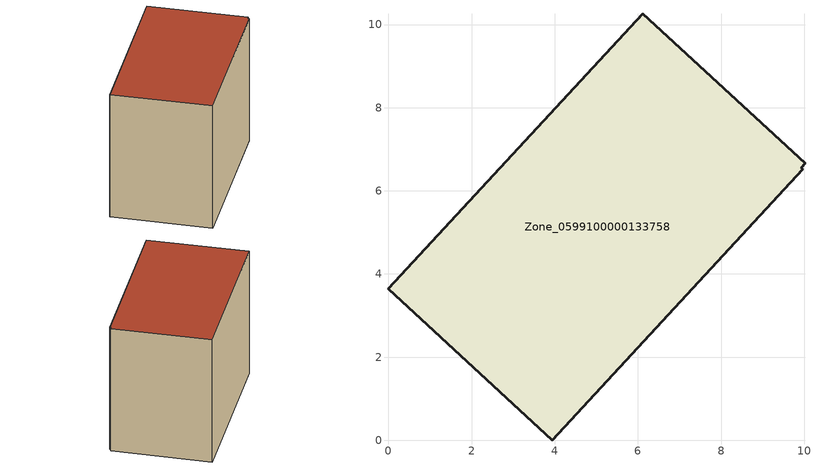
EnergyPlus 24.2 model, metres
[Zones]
Zone_0599100000133758
 floor ground (C_G): 0,3.64 6.11,10.26 10.02,6.66 9.92,6.56 9.97,6.52 3.94,0 z0
 wall outside (C_F): 6.11,10.26 0,3.64 3.94,0 9.97,6.52 9.92,6.56 10.02,6.66 6.11,10.26 z0:7.26
 roof outside (C_R): 0,3.64 3.94,0 9.97,6.52 9.92,6.56 10.02,6.66 6.11,10.26 z7.26
[BUILDING]
Pand.0599100000133758: North Axis=0; Terrain=City; Loads Convergence Tolerance Value=0.04; Temperature Convergence Tolerance Value=0.4; Solar Distribution=FullExterior; Maximum Number of Warmup Days=25; Minimum Number of Warmup Days=1
[Site:Location]
Rotterdam.The.Hague.AP_ZH_NLD Design_Conditions: Latitude=51.96; Longitude=4.45; Time Zone=1; Elevation=-4.5
[SITE:GROUNDTEMPERATURE:BUILDINGSURFACE]
18, 18, 18, 18, 18, 18, 18, 18, 18, 18, 18, 18
[MATERIAL] Thermal Absorptance=0.9; Solar Absorptance=0.7; Visible Absorptance=0.7
Name | Roughness | Thickness | Conductivity | Density | Specific Heat
G.TC.1975-1991 | MediumSmooth | 0.15 | 0.288461 | 540 | 1210
F.TC.1975-1991 | Rough | 0.3 | 0.230769 | 1920 | 840
R.TC.1975-1991 | MediumRough | 0.2 | 0.153846 | 1500 | 1000
[CONSTRUCTION]
C_G: G.TC.1975-1991
C_F: F.TC.1975-1991
C_R: R.TC.1975-1991
[ZONE]
Zone_0599100000133758: Type=1; Multiplier=1; Ceiling Height=Autocalculate; Volume=Autocalculate; Floor Area=autocalculate; Part of Total Floor Area=Yes
[ZONEINFILTRATION:DESIGNFLOWRATE]
Infil_Zone_0599100000133758: Zone or ZoneList or Space or SpaceList=Zone_0599100000133758; Schedule=AlwaysOn; Design Flow Rate Calculation Method=Flow/Area; Flow Rate per Floor Area=0.003; Constant Term Coefficient=1; Temperature Term Coefficient=0; Velocity Term Coefficient=0; Velocity Squared Term Coefficient=0
[HVACTEMPLATE:ZONE:IDEALLOADSAIRSYSTEM]
Zone_0599100000133758: Maximum Heating Supply Air Temperature=50; Minimum Cooling Supply Air Temperature=13; Maximum Heating Supply Air Humidity Ratio=0.0156; Minimum Cooling Supply Air Humidity Ratio=0.0077; Heating Limit=NoLimit; Cooling Limit=NoLimit; Dehumidification Control Type=ConstantSensibleHeatRatio; Cooling Sensible Heat Ratio=0.7; Dehumidification Setpoint=60; Humidification Control Type=None; Humidification Setpoint=30; Outdoor Air Method=None; Outdoor Air Flow Rate per Person=0.00944; Outdoor Air Flow Rate per Zone Floor Area=0; Outdoor Air Flow Rate per Zone=0; Demand Controlled Ventilation Type=None; Outdoor Air Economizer Type=NoEconomizer; Heat Recovery Type=None; Sensible Heat Recovery Effectiveness=0.7; Latent Heat Recovery Effectiveness=0.65
[ZONECONTROL:THERMOSTAT]
ThermostatControl_Zone_0599100000133758: Zone or ZoneList=Zone_0599100000133758; Control Type Schedule=DualSetpointControlType; Control 1=Thermostat_Zone_0599100000133758; Temperature Difference Between Cutout And Setpoint=0
[THERMOSTATSETPOINT:DUALSETPOINT]
Thermostat_Zone_0599100000133758: Heating Setpoint Temperature Schedule=HeatingSetpoint_Zone_0599100000133758; Cooling Setpoint Temperature Schedule=CoolingSetpoint_Zone_0599100000133758
[SCHEDULE:COMPACT]
HeatingSetpoint_Zone_0599100000133758: Through: 12/31, For: AllDays, Until: 24:00, 21
CoolingSetpoint_Zone_0599100000133758: Through: 12/31, For: AllDays, Until: 24:00, 24
DualSetpointControlType: Through: 12/31, For: AllDays, Until: 24:00, 4
AlwaysOn: Through: 12/31, For: AllDays, Until: 24:00, 1
